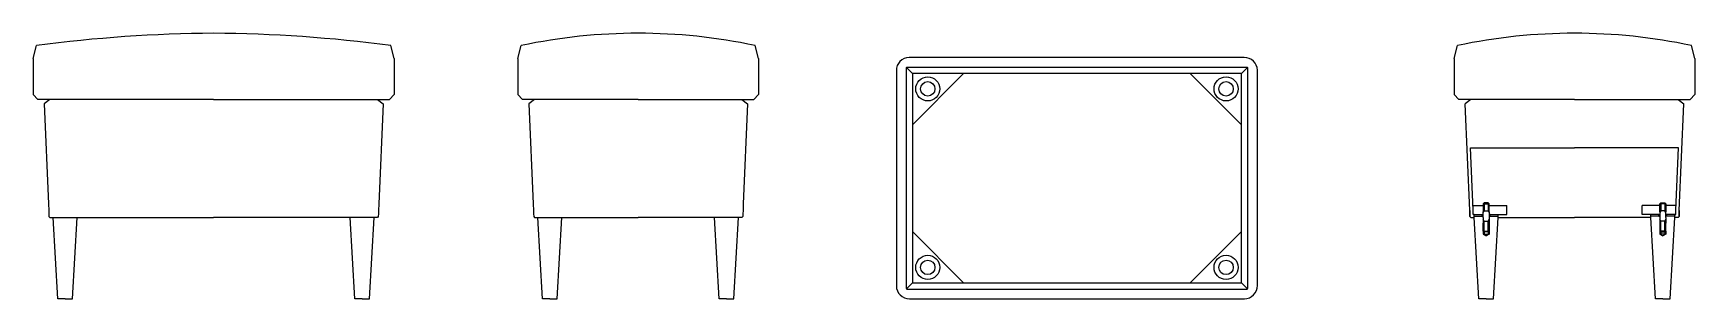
# Model space of a CAD drawing. Header units: millimetres. Extents: x 7 to 283, y 9 to 53.
import ezdxf

# ---------------------------------------------------------------- set-up
doc = ezdxf.new("R2010")
doc.units = ezdxf.units.MM
doc.linetypes.add('ACAD_ISO03W100', pattern=[30, 12, -18])
doc.layers.add('图层1', color=8, linetype='ACAD_ISO03W100')

msp = doc.modelspace()

# ---------------------------------------------------------------- linework, layer by layer
at = {"color": 7, "linetype": 'Continuous'}
for p, q in [((7.24, 49.24), (7.81, 51.37)), ((67.24, 49.24), (66.68, 51.37)), ((87.83, 49.24), (88.39, 51.37)), ((127.83, 49.24), (127.26, 51.37)), ((243.49, 49.24), (244.05, 51.37)), ((283.49, 49.24), (282.93, 51.37)), ((152.35, 47.65), (152.48, 47.79)), ((209.05, 47.79), (209.18, 47.65)), ((8.02, 42.42), (7.24, 43.24)), ((10.02, 42.42), (9.08, 41.71)), ((37.24, 42.42), (10.02, 42.42)), ((37.24, 42.42), (64.46, 42.42)), ((64.46, 42.42), (65.4, 41.71)), ((66.46, 42.42), (67.24, 43.24)), ((88.61, 42.42), (87.83, 43.24)), ((90.61, 42.42), (89.67, 41.71)), ((107.83, 42.42), (90.61, 42.42)), ((107.83, 42.42), (125.05, 42.42)), ((125.05, 42.42), (125.99, 41.71)), ((127.05, 42.42), (127.83, 43.24)), ((244.27, 42.42), (243.49, 43.24)), ((246.27, 42.42), (245.33, 41.71)), ((263.49, 42.42), (246.27, 42.42)), ((263.49, 42.42), (280.71, 42.42)), ((280.71, 42.42), (281.65, 41.71)), ((282.71, 42.42), (283.49, 43.24)), ((9.86, 22.95), (9.99, 22.81)), ((9.99, 22.81), (37.24, 22.83)), ((64.5, 22.81), (37.24, 22.83)), ((64.62, 22.95), (64.5, 22.81)), ((90.45, 22.95), (90.58, 22.81)), ((90.58, 22.81), (107.83, 22.82)), ((125.08, 22.81), (107.83, 22.82)), ((125.21, 22.95), (125.08, 22.81)), ((246.11, 22.95), (246.24, 22.81)), ((250.8, 22.81), (263.49, 22.82)), ((276.18, 22.81), (263.49, 22.82)), ((280.87, 22.95), (280.74, 22.81)), ((152.35, 11.04), (152.48, 10.9)), ((209.05, 10.9), (209.18, 11.04))]:
    msp.add_line(p, q, dxfattribs=at)
for p, q in [((7.24, 49.24), (7.24, 43.24)), ((67.24, 49.24), (67.24, 43.24)), ((87.83, 49.24), (87.83, 43.24)), ((127.83, 49.24), (127.83, 43.24)), ((152.35, 47.65), (152.35, 11.04)), ((152.41, 47.72), (153.41, 46.72)), ((152.48, 47.79), (209.05, 47.79)), ((208.11, 46.72), (209.11, 47.72)), ((209.18, 11.04), (209.18, 47.65)), ((243.49, 49.24), (243.49, 43.24)), ((283.49, 49.24), (283.49, 43.24)), ((153.41, 38.22), (161.91, 46.72)), ((199.61, 46.72), (208.11, 38.22)), ((10.02, 42.42), (8.02, 42.42)), ((9.08, 41.71), (9.78, 25.07)), ((64.46, 42.42), (66.46, 42.42)), ((65.4, 41.71), (64.71, 25.07)), ((90.61, 42.42), (88.61, 42.42)), ((89.67, 41.71), (90.36, 25.07)), ((125.05, 42.42), (127.05, 42.42)), ((125.99, 41.71), (125.3, 25.07)), ((246.27, 42.42), (244.27, 42.42)), ((246.07, 23.98), (245.33, 41.71)), ((280.71, 42.42), (282.71, 42.42)), ((280.91, 23.98), (281.65, 41.71)), ((246.62, 24), (246.19, 34.35)), ((246.19, 34.35), (263.49, 34.35)), ((280.79, 34.35), (263.49, 34.35)), ((280.36, 24), (280.79, 34.35)), ((9.78, 25.07), (9.82, 23.98)), ((64.71, 25.07), (64.67, 23.98)), ((90.36, 25.07), (90.41, 23.98)), ((125.3, 25.07), (125.25, 23.98)), ((248.3, 25.1), (248.48, 25.22)), ((248.3, 25.1), (248.3, 23.77)), ((248.3, 25.1), (248.3, 25.1)), ((248.3, 25.1), (248.3, 25.1)), ((249.12, 25.22), (248.48, 25.22)), ((249.3, 25.1), (249.12, 25.22)), ((249.3, 23.77), (249.3, 25.1)), ((277.68, 25.1), (277.86, 25.22)), ((277.68, 23.77), (277.68, 25.1)), ((277.86, 25.22), (278.5, 25.22)), ((278.68, 25.1), (278.5, 25.22)), ((278.68, 25.1), (278.68, 23.77)), ((278.68, 25.1), (278.68, 25.1)), ((278.68, 25.1), (278.68, 25.1)), ((9.82, 23.98), (9.84, 23.42)), ((9.84, 23.42), (9.86, 22.95)), ((11.36, 9.31), (10.56, 22.81)), ((13.76, 9.31), (14.56, 22.81)), ((60.73, 9.31), (59.93, 22.81)), ((63.13, 9.31), (63.93, 22.81)), ((64.64, 23.42), (64.62, 22.95)), ((64.67, 23.98), (64.64, 23.42)), ((90.41, 23.98), (90.43, 23.42)), ((90.43, 23.42), (90.45, 22.95)), ((91.94, 9.31), (91.14, 22.81)), ((94.34, 9.31), (95.14, 22.81)), ((121.31, 9.31), (120.51, 22.81)), ((123.71, 9.31), (124.51, 22.81)), ((125.23, 23.42), (125.21, 22.95)), ((125.25, 23.98), (125.23, 23.42)), ((246.07, 23.98), (246.09, 23.42)), ((246.11, 22.95), (246.07, 23.98)), ((246.09, 23.42), (246.11, 22.95)), ((246.24, 22.81), (246.8, 22.81)), ((246.58, 24.81), (248.3, 24.81)), ((246.65, 23.31), (246.62, 24)), ((246.8, 23.31), (246.65, 23.31)), ((246.79, 23.01), (246.79, 23.31)), ((246.8, 22.81), (246.79, 23.01)), ((246.8, 23.31), (248.15, 23.31)), ((246.8, 23.01), (248.15, 23.01)), ((247.6, 9.31), (246.8, 22.81)), ((248.15, 23.31), (248.3, 23.31)), ((248.15, 23.01), (248.15, 23.31)), ((248.15, 23.01), (248.3, 23.01)), ((248.3, 22.81), (248.3, 23.77)), ((248.3, 22.81), (248.3, 22.71)), ((248.3, 22.71), (248.3, 21.85)), ((249.3, 24.81), (252.22, 24.81)), ((249.3, 23.77), (249.3, 21.85)), ((249.45, 23.31), (249.3, 23.31)), ((249.45, 23.01), (249.3, 23.01)), ((249.45, 23.31), (252.22, 23.31)), ((249.45, 23.01), (249.45, 23.31)), ((249.45, 23.01), (250.82, 23.01)), ((250, 9.31), (250.8, 22.81)), ((250.8, 22.81), (250.82, 23.01)), ((250.82, 23.01), (250.82, 23.31)), ((252.22, 23.31), (252.22, 24.81)), ((277.68, 24.81), (274.76, 24.81)), ((274.76, 23.31), (274.76, 24.81)), ((277.53, 23.31), (274.76, 23.31)), ((276.16, 23.01), (276.16, 23.31)), ((276.18, 22.81), (276.16, 23.01)), ((277.53, 23.01), (276.16, 23.01)), ((276.98, 9.31), (276.18, 22.81)), ((277.53, 23.31), (277.68, 23.31)), ((277.53, 23.01), (277.53, 23.31)), ((277.53, 23.01), (277.68, 23.01)), ((277.68, 23.77), (277.68, 21.85)), ((280.4, 24.81), (278.68, 24.81)), ((278.68, 22.81), (278.68, 23.77)), ((278.83, 23.31), (278.68, 23.31)), ((278.83, 23.01), (278.68, 23.01)), ((278.68, 22.81), (278.68, 22.71)), ((278.68, 22.71), (278.68, 21.85)), ((280.18, 23.31), (278.83, 23.31)), ((278.83, 23.01), (278.83, 23.31)), ((280.18, 23.01), (278.83, 23.01)), ((279.38, 9.31), (280.18, 22.81)), ((280.18, 23.31), (280.33, 23.31)), ((280.18, 22.81), (280.19, 23.01)), ((280.74, 22.81), (280.18, 22.81)), ((280.19, 23.01), (280.19, 23.31)), ((280.33, 23.31), (280.36, 24)), ((280.87, 22.95), (280.91, 23.98)), ((280.89, 23.42), (280.87, 22.95)), ((280.91, 23.98), (280.89, 23.42)), ((161.91, 11.97), (153.41, 20.47)), ((199.61, 11.97), (208.11, 20.47)), ((248.3, 20.52), (248.3, 21.85)), ((248.3, 20.52), (248.3, 20.52)), ((248.3, 20.52), (248.3, 20.52)), ((248.3, 20.52), (248.48, 20.4)), ((248.3, 20.02), (248.8, 19.73)), ((249.12, 20.4), (248.48, 20.4)), ((248.48, 20.4), (248.48, 20.02)), ((249.3, 20.02), (248.8, 19.73)), ((249.3, 20.52), (249.12, 20.4)), ((249.12, 20.4), (249.12, 20.02)), ((249.3, 21.85), (249.3, 20.52)), ((277.68, 21.85), (277.68, 20.52)), ((277.68, 20.52), (277.86, 20.4)), ((277.68, 20.02), (278.18, 19.73)), ((277.86, 20.4), (278.5, 20.4)), ((277.86, 20.4), (277.86, 20.02)), ((278.68, 20.02), (278.18, 19.73)), ((278.68, 20.52), (278.5, 20.4)), ((278.5, 20.4), (278.5, 20.02)), ((278.68, 20.52), (278.68, 21.85)), ((278.68, 20.52), (278.68, 20.52)), ((278.68, 20.52), (278.68, 20.52)), ((152.37, 11.06), (152.37, 11.06)), ((152.41, 10.97), (153.41, 11.97)), ((208.11, 11.97), (209.11, 10.97)), ((12.56, 9.31), (11.36, 9.31)), ((12.56, 9.31), (13.76, 9.31)), ((61.93, 9.31), (60.73, 9.31)), ((61.93, 9.31), (63.13, 9.31)), ((93.14, 9.31), (91.94, 9.31)), ((93.14, 9.31), (94.34, 9.31)), ((122.51, 9.31), (121.31, 9.31)), ((122.51, 9.31), (123.71, 9.31)), ((152.35, 11.04), (152.41, 10.97)), ((152.48, 10.9), (209.05, 10.9)), ((248.8, 9.31), (247.6, 9.31)), ((248.8, 9.31), (250, 9.31)), ((278.18, 9.31), (276.98, 9.31)), ((278.18, 9.31), (279.38, 9.31))]:
    msp.add_line(p, q)
msp.add_lwpolyline([(210.77, 47.28, 0.414214), (208.6, 49.38), (152.85, 49.38, 0.414214), (150.75, 47.21), (150.75, 11.46, 0.414214), (152.94, 9.31), (208.61, 9.31, 0.414214), (210.77, 11.48)], format="xyb", close=True)
msp.add_lwpolyline([(208.11, 11.97), (208.11, 46.72), (153.41, 46.72), (153.41, 11.97)], close=True)
for centre, radius in [((155.97, 44.17), 2), ((155.97, 44.17), 1.2), ((205.56, 44.17), 2), ((205.56, 44.17), 1.2), ((155.97, 14.52), 2), ((155.97, 14.52), 1.2), ((205.56, 14.52), 2), ((205.56, 14.52), 1.2)]:
    msp.add_circle(centre, radius)
for centre, radius, start, end in [((39.08, -186.94), 240.36, 90.4383, 97.4763), ((35.4, -186.94), 240.36, 82.5237, 89.5617), ((107.83, -40.36), 93.77, 78.0378, 101.9622), ((263.49, -40.36), 93.77, 78.0378, 101.9622)]:
    msp.add_arc(centre, radius, start, end)
at = {"layer": '图层1'}
for p, q in [((248.3, 25.1), (249.3, 25.1)), ((248.48, 25.22), (248.48, 23.91)), ((249.12, 25.22), (249.12, 23.91)), ((278.68, 25.1), (277.68, 25.1)), ((277.86, 25.22), (277.86, 23.91)), ((278.5, 25.22), (278.5, 23.91)), ((248.3, 23.91), (249.3, 23.91)), ((248.3, 23.61), (248.48, 23.91)), ((248.48, 22.21), (248.3, 22.51)), ((248.3, 22.21), (249.3, 22.21)), ((248.48, 20.4), (248.48, 22.21)), ((249.12, 23.91), (249.3, 23.61)), ((249.12, 22.21), (249.3, 22.51)), ((249.12, 20.4), (249.12, 22.21)), ((278.68, 23.91), (277.68, 23.91)), ((277.86, 23.91), (277.68, 23.61)), ((277.86, 22.21), (277.68, 22.51)), ((278.68, 22.21), (277.68, 22.21)), ((277.86, 20.4), (277.86, 22.21)), ((278.68, 23.61), (278.5, 23.91)), ((278.5, 22.21), (278.68, 22.51)), ((278.5, 20.4), (278.5, 22.21)), ((248.3, 20.52), (249.3, 20.52)), ((248.3, 20.52), (248.3, 20.02)), ((248.3, 20.02), (249.3, 20.02)), ((249.3, 20.52), (249.3, 20.02)), ((278.68, 20.52), (277.68, 20.52)), ((277.68, 20.52), (277.68, 20.02)), ((278.68, 20.02), (277.68, 20.02)), ((278.68, 20.52), (278.68, 20.02))]:
    msp.add_line(p, q, dxfattribs=at)

doc.saveas('drawing.dxf')
